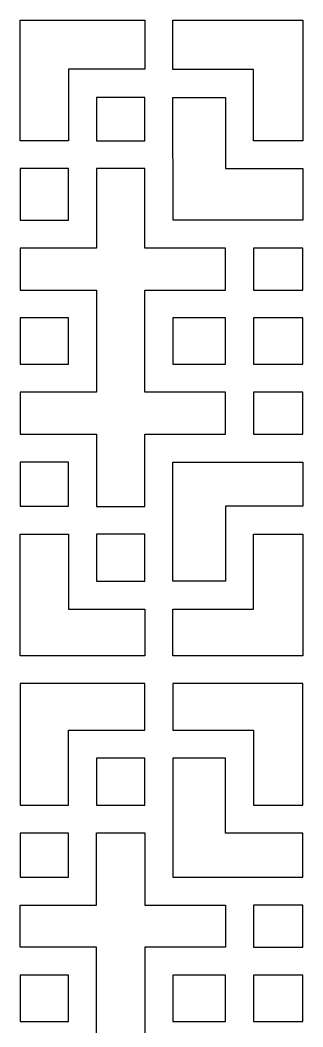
# Model space of a CAD drawing. Header units: centimetres. Extents: x -149 to 149, y -171 to 171.
# Drawn here: x -8.9 to 9.3, y 105.6 to 170.6 of the extents above; entities that cross this region are included whole.
import ezdxf

# ---------------------------------------------------------------- set-up
doc = ezdxf.new("R2010")
doc.units = ezdxf.units.CM
doc.header["$MEASUREMENT"] = 0
doc.layers.add('layer 1', color=7, linetype='Continuous')

msp = doc.modelspace()

# ---------------------------------------------------------------- linework, layer by layer
at = {"layer": 'layer 1', "color": 142}
for points in [[(-4.0126, 162.82822), (-0.8801, 162.82822), (-0.8801, 165.61822), (-4.0126, 165.61822), (-4.0126, 162.82822)], [(-8.9426, 157.69323), (-5.8126, 157.69323), (-5.8126, 161.02573), (-8.9426, 161.02573), (-8.9426, 157.69323)], [(6.1249, 153.17822), (9.3249, 153.17822), (9.3249, 155.89322), (6.1249, 155.89322), (6.1249, 153.17822)], [(-8.9451, 148.38323), (-5.8126, 148.38323), (-5.8126, 151.38073), (-8.9451, 151.38073), (-8.9451, 148.38323)], [(0.9224, 148.38824), (4.3299, 148.38824), (4.3299, 151.37822), (0.9224, 151.37822), (0.9224, 148.38824)], [(6.1249, 148.38324), (9.3249, 148.38324), (9.3249, 151.37822), (6.1249, 151.37822), (6.1249, 148.38324)], [(6.12651, 143.861), (9.32439, 143.861), (9.32439, 146.58736), (6.12651, 146.58736), (6.12651, 143.861)], [(-8.9426, 139.20822), (-5.8126, 139.20822), (-5.8126, 142.06572), (-8.9426, 142.06572), (-8.9426, 139.20822)], [(-4.0126, 134.36072), (-0.8801, 134.36072), (-0.8801, 137.40822), (-4.0126, 137.40822), (-4.0126, 134.36072)], [(-4.0126, 119.89398), (-0.8801, 119.89398), (-0.8801, 122.94148), (-4.0126, 122.94148), (-4.0126, 119.89398)], [(-8.9426, 115.23648), (-5.8126, 115.23648), (-5.8126, 118.09398), (-8.9426, 118.09398), (-8.9426, 115.23648)], [(-8.9451, 105.92147), (-5.8126, 105.92147), (-5.8126, 108.91897), (-8.9451, 108.91897), (-8.9451, 105.92147)], [(6.1249, 105.92398), (9.3249, 105.92398), (9.3249, 108.91896), (6.1249, 108.91896), (6.1249, 105.92398)]]:
    msp.add_lwpolyline(points, close=True, dxfattribs=at)
for points, knots in [([(-5.8126, 167.4438), (-5.8126, 167.4438), (-0.8801, 167.4438), (-0.8801, 167.4438), (-0.8801, 167.4438), (-0.8801, 167.4438), (-0.8801, 170.61822), (-0.8801, 170.61822), (-0.8801, 170.61822), (-0.8801, 170.61822), (-8.9376, 170.61822), (-8.9376, 170.61822), (-8.9376, 170.61822), (-8.9376, 170.61822), (-8.9376, 162.82822), (-8.9376, 162.82822), (-8.9376, 162.82822), (-8.9376, 162.82822), (-5.8126, 162.82822), (-5.8126, 162.82822), (-5.8126, 162.82822), (-5.8126, 162.82822), (-5.8126, 167.4438), (-5.8126, 167.4438)], [0, 0, 0, 0, 0.14285714, 0.14285714, 0.14285714, 0.14285714, 0.28571429, 0.28571429, 0.28571429, 0.28571429, 0.42857143, 0.42857143, 0.42857143, 0.42857143, 0.57142857, 0.57142857, 0.57142857, 0.57142857, 0.71428571, 0.71428571, 0.71428571, 0.71428571, 1, 1, 1, 1]), ([(6.12741, 167.41822), (6.12741, 167.41822), (6.1274, 162.82822), (6.1274, 162.82822), (6.1274, 162.82822), (6.1274, 162.82822), (9.3249, 162.82822), (9.3249, 162.82822), (9.3249, 162.82822), (9.3249, 162.82822), (9.3249, 170.61822), (9.3249, 170.61822), (9.3249, 170.61822), (9.3249, 170.61822), (0.9199, 170.61822), (0.9199, 170.61822), (0.9199, 170.61822), (0.9199, 170.61822), (0.9199, 167.41822), (0.9199, 167.41822), (0.9199, 167.41822), (0.9199, 167.41822), (6.12741, 167.41822), (6.12741, 167.41822)], [0, 0, 0, 0, 0.14285714, 0.14285714, 0.14285714, 0.14285714, 0.28571429, 0.28571429, 0.28571429, 0.28571429, 0.42857143, 0.42857143, 0.42857143, 0.42857143, 0.57142857, 0.57142857, 0.57142857, 0.57142857, 0.71428571, 0.71428571, 0.71428571, 0.71428571, 1, 1, 1, 1]), ([(0.93851, 157.69316), (0.93851, 157.69316), (9.3249, 157.69323), (9.3249, 157.69323), (9.3249, 157.69323), (9.3249, 157.69323), (9.3249, 161.02823), (9.3249, 161.02823), (9.3249, 161.02823), (9.3249, 161.02823), (4.3249, 161.02777), (4.3249, 161.02777), (4.3249, 161.02777), (4.3249, 161.02777), (4.3249, 165.61822), (4.3249, 165.61822), (4.3249, 165.61822), (4.3249, 165.61822), (0.9224, 165.61822), (0.9224, 165.61822), (0.9224, 165.61822), (0.9224, 165.61822), (0.93851, 157.69316), (0.93851, 157.69316)], [0, 0, 0, 0, 0.14285714, 0.14285714, 0.14285714, 0.14285714, 0.28571429, 0.28571429, 0.28571429, 0.28571429, 0.42857143, 0.42857143, 0.42857143, 0.42857143, 0.57142857, 0.57142857, 0.57142857, 0.57142857, 0.71428571, 0.71428571, 0.71428571, 0.71428571, 1, 1, 1, 1]), ([(-0.88011, 153.17822), (-0.88011, 153.17822), (-0.8801, 146.58324), (-0.8801, 146.58324), (-0.8801, 146.58324), (-0.8801, 146.58324), (4.3249, 146.58323), (4.3249, 146.58323), (4.3249, 146.58323), (4.3249, 146.58323), (4.3249, 143.86323), (4.3249, 143.86323), (4.3249, 143.86323), (4.3249, 143.86323), (-0.8801, 143.86323), (-0.8801, 143.86323), (-0.8801, 143.86323), (-0.8801, 143.86323), (-0.8801, 139.20322), (-0.8801, 139.20322), (-0.8801, 139.20322), (-0.8801, 139.20322), (-4.0076, 139.20322), (-4.0076, 139.20322), (-4.0076, 139.20322), (-4.0076, 139.20322), (-4.0076, 143.86571), (-4.0076, 143.86571), (-4.0076, 143.86571), (-4.0076, 143.86571), (-8.9426, 143.86323), (-8.9426, 143.86323), (-8.9426, 143.86323), (-8.9426, 143.86323), (-8.9426, 146.58323), (-8.9426, 146.58323), (-8.9426, 146.58323), (-8.9426, 146.58323), (-4.0076, 146.58323), (-4.0076, 146.58323), (-4.0076, 146.58323), (-4.0076, 146.58323), (-4.0076, 153.17821), (-4.0076, 153.17821), (-4.0076, 153.17821), (-4.0076, 153.17821), (-8.9426, 153.17822), (-8.9426, 153.17822), (-8.9426, 153.17822), (-8.9426, 153.17822), (-8.9426, 155.89073), (-8.9426, 155.89073), (-8.9426, 155.89073), (-8.9426, 155.89073), (-4.0076, 155.89072), (-4.0076, 155.89072), (-4.0076, 155.89072), (-4.0076, 155.89072), (-4.0076, 161.02823), (-4.0076, 161.02823), (-4.0076, 161.02823), (-4.0076, 161.02823), (-0.8801, 161.02823), (-0.8801, 161.02823), (-0.8801, 161.02823), (-0.8801, 161.02823), (-0.8801, 155.89073), (-0.8801, 155.89073), (-0.8801, 155.89073), (-0.8801, 155.89073), (4.3249, 155.89073), (4.3249, 155.89073), (4.3249, 155.89073), (4.3249, 155.89073), (4.3249, 153.17822), (4.3249, 153.17822), (4.3249, 153.17822), (4.3249, 153.17822), (-0.88011, 153.17822), (-0.88011, 153.17822)], [0, 0, 0, 0, 0.04761905, 0.04761905, 0.04761905, 0.04761905, 0.0952381, 0.0952381, 0.0952381, 0.0952381, 0.14285714, 0.14285714, 0.14285714, 0.14285714, 0.19047619, 0.19047619, 0.19047619, 0.19047619, 0.23809524, 0.23809524, 0.23809524, 0.23809524, 0.28571429, 0.28571429, 0.28571429, 0.28571429, 0.33333333, 0.33333333, 0.33333333, 0.33333333, 0.38095238, 0.38095238, 0.38095238, 0.38095238, 0.42857143, 0.42857143, 0.42857143, 0.42857143, 0.47619048, 0.47619048, 0.47619048, 0.47619048, 0.52380952, 0.52380952, 0.52380952, 0.52380952, 0.57142857, 0.57142857, 0.57142857, 0.57142857, 0.61904762, 0.61904762, 0.61904762, 0.61904762, 0.66666667, 0.66666667, 0.66666667, 0.66666667, 0.71428571, 0.71428571, 0.71428571, 0.71428571, 0.76190476, 0.76190476, 0.76190476, 0.76190476, 0.80952381, 0.80952381, 0.80952381, 0.80952381, 0.85714286, 0.85714286, 0.85714286, 0.85714286, 0.9047619, 0.9047619, 0.9047619, 0.9047619, 1, 1, 1, 1]), ([(4.3249, 139.20822), (4.3249, 139.20822), (9.3249, 139.207), (9.3249, 139.207), (9.3249, 139.207), (9.3249, 139.207), (9.3249, 142.06322), (9.3249, 142.06322), (9.3249, 142.06322), (9.3249, 142.06322), (0.9278, 142.06322), (0.9278, 142.06322), (0.9278, 142.06322), (0.9278, 142.06322), (0.9224, 134.36072), (0.9224, 134.36072), (0.9224, 134.36072), (0.9224, 134.36072), (4.3249, 134.36072), (4.3249, 134.36072), (4.3249, 134.36072), (4.3249, 134.36072), (4.3249, 139.20822), (4.3249, 139.20822)], [0, 0, 0, 0, 0.14285714, 0.14285714, 0.14285714, 0.14285714, 0.28571429, 0.28571429, 0.28571429, 0.28571429, 0.42857143, 0.42857143, 0.42857143, 0.42857143, 0.57142857, 0.57142857, 0.57142857, 0.57142857, 0.71428571, 0.71428571, 0.71428571, 0.71428571, 1, 1, 1, 1]), ([(-5.8126, 132.56072), (-5.8126, 132.56072), (-5.8126, 137.40572), (-5.8126, 137.40572), (-5.8126, 137.40572), (-5.8126, 137.40572), (-8.9426, 137.40572), (-8.9426, 137.40572), (-8.9426, 137.40572), (-8.9426, 137.40572), (-8.9426, 129.55072), (-8.9426, 129.55072), (-8.9426, 129.55072), (-8.9426, 129.55072), (-0.8801, 129.55072), (-0.8801, 129.55072), (-0.8801, 129.55072), (-0.8801, 129.55072), (-0.8801, 132.56072), (-0.8801, 132.56072), (-0.8801, 132.56072), (-0.8801, 132.56072), (-5.8126, 132.56072), (-5.8126, 132.56072)], [0, 0, 0, 0, 0.14285714, 0.14285714, 0.14285714, 0.14285714, 0.28571429, 0.28571429, 0.28571429, 0.28571429, 0.42857143, 0.42857143, 0.42857143, 0.42857143, 0.57142857, 0.57142857, 0.57142857, 0.57142857, 0.71428571, 0.71428571, 0.71428571, 0.71428571, 1, 1, 1, 1]), ([(9.3249, 137.40572), (9.3249, 137.40572), (6.1249, 137.40572), (6.1249, 137.40572), (6.1249, 137.40572), (6.1249, 137.40572), (6.12739, 132.56072), (6.12739, 132.56072), (6.12739, 132.56072), (6.12739, 132.56072), (0.9224, 132.56072), (0.9224, 132.56072), (0.9224, 132.56072), (0.9224, 132.56072), (0.9224, 129.55072), (0.9224, 129.55072), (0.9224, 129.55072), (0.9224, 129.55072), (9.3249, 129.55072), (9.3249, 129.55072), (9.3249, 129.55072), (9.3249, 129.55072), (9.3249, 137.40572), (9.3249, 137.40572)], [0, 0, 0, 0, 0.14285714, 0.14285714, 0.14285714, 0.14285714, 0.28571429, 0.28571429, 0.28571429, 0.28571429, 0.42857143, 0.42857143, 0.42857143, 0.42857143, 0.57142857, 0.57142857, 0.57142857, 0.57142857, 0.71428571, 0.71428571, 0.71428571, 0.71428571, 1, 1, 1, 1]), ([(-5.8126, 124.74148), (-5.8126, 124.74148), (-5.8126, 119.89648), (-5.8126, 119.89648), (-5.8126, 119.89648), (-5.8126, 119.89648), (-8.9426, 119.89648), (-8.9426, 119.89648), (-8.9426, 119.89648), (-8.9426, 119.89648), (-8.9426, 127.75148), (-8.9426, 127.75148), (-8.9426, 127.75148), (-8.9426, 127.75148), (-0.8801, 127.75148), (-0.8801, 127.75148), (-0.8801, 127.75148), (-0.8801, 127.75148), (-0.8801, 124.74148), (-0.8801, 124.74148), (-0.8801, 124.74148), (-0.8801, 124.74148), (-5.8126, 124.74148), (-5.8126, 124.74148)], [0, 0, 0, 0, 0.14285714, 0.14285714, 0.14285714, 0.14285714, 0.28571429, 0.28571429, 0.28571429, 0.28571429, 0.42857143, 0.42857143, 0.42857143, 0.42857143, 0.57142857, 0.57142857, 0.57142857, 0.57142857, 0.71428571, 0.71428571, 0.71428571, 0.71428571, 1, 1, 1, 1]), ([(9.3249, 119.89648), (9.3249, 119.89648), (6.1249, 119.89648), (6.1249, 119.89648), (6.1249, 119.89648), (6.1249, 119.89648), (6.12739, 124.74148), (6.12739, 124.74148), (6.12739, 124.74148), (6.12739, 124.74148), (0.9224, 124.74148), (0.9224, 124.74148), (0.9224, 124.74148), (0.9224, 124.74148), (0.9224, 127.75148), (0.9224, 127.75148), (0.9224, 127.75148), (0.9224, 127.75148), (9.3249, 127.75148), (9.3249, 127.75148), (9.3249, 127.75148), (9.3249, 127.75148), (9.3249, 119.89648), (9.3249, 119.89648)], [0, 0, 0, 0, 0.14285714, 0.14285714, 0.14285714, 0.14285714, 0.28571429, 0.28571429, 0.28571429, 0.28571429, 0.42857143, 0.42857143, 0.42857143, 0.42857143, 0.57142857, 0.57142857, 0.57142857, 0.57142857, 0.71428571, 0.71428571, 0.71428571, 0.71428571, 1, 1, 1, 1]), ([(4.3249, 118.09398), (4.3249, 118.09398), (9.3249, 118.0952), (9.3249, 118.0952), (9.3249, 118.0952), (9.3249, 118.0952), (9.3249, 115.23898), (9.3249, 115.23898), (9.3249, 115.23898), (9.3249, 115.23898), (0.9278, 115.23898), (0.9278, 115.23898), (0.9278, 115.23898), (0.9278, 115.23898), (0.9224, 122.94148), (0.9224, 122.94148), (0.9224, 122.94148), (0.9224, 122.94148), (4.3249, 122.94148), (4.3249, 122.94148), (4.3249, 122.94148), (4.3249, 122.94148), (4.3249, 118.09398), (4.3249, 118.09398)], [0, 0, 0, 0, 0.14285714, 0.14285714, 0.14285714, 0.14285714, 0.28571429, 0.28571429, 0.28571429, 0.28571429, 0.42857143, 0.42857143, 0.42857143, 0.42857143, 0.57142857, 0.57142857, 0.57142857, 0.57142857, 0.71428571, 0.71428571, 0.71428571, 0.71428571, 1, 1, 1, 1]), ([(-0.88011, 104.12398), (-0.88011, 104.12398), (-0.8801, 110.71896), (-0.8801, 110.71896), (-0.8801, 110.71896), (-0.8801, 110.71896), (4.3249, 110.71897), (4.3249, 110.71897), (4.3249, 110.71897), (4.3249, 110.71897), (4.3249, 113.43897), (4.3249, 113.43897), (4.3249, 113.43897), (4.3249, 113.43897), (-0.8801, 113.43897), (-0.8801, 113.43897), (-0.8801, 113.43897), (-0.8801, 113.43897), (-0.8801, 118.09898), (-0.8801, 118.09898), (-0.8801, 118.09898), (-0.8801, 118.09898), (-4.0076, 118.09898), (-4.0076, 118.09898), (-4.0076, 118.09898), (-4.0076, 118.09898), (-4.0076, 113.43649), (-4.0076, 113.43649), (-4.0076, 113.43649), (-4.0076, 113.43649), (-8.9426, 113.43897), (-8.9426, 113.43897), (-8.9426, 113.43897), (-8.9426, 113.43897), (-8.9426, 110.71897), (-8.9426, 110.71897), (-8.9426, 110.71897), (-8.9426, 110.71897), (-4.0076, 110.71897), (-4.0076, 110.71897), (-4.0076, 110.71897), (-4.0076, 110.71897), (-4.0076, 104.12399), (-4.0076, 104.12399), (-4.0076, 104.12399), (-4.0076, 104.12399), (-8.9426, 104.12398), (-8.9426, 104.12398), (-8.9426, 104.12398), (-8.9426, 104.12398), (-8.9426, 101.41147), (-8.9426, 101.41147), (-8.9426, 101.41147), (-8.9426, 101.41147), (-4.0076, 101.41148), (-4.0076, 101.41148), (-4.0076, 101.41148), (-4.0076, 101.41148), (-4.0076, 96.27397), (-4.0076, 96.27397), (-4.0076, 96.27397), (-4.0076, 96.27397), (-0.8801, 96.27397), (-0.8801, 96.27397), (-0.8801, 96.27397), (-0.8801, 96.27397), (-0.8801, 101.41147), (-0.8801, 101.41147), (-0.8801, 101.41147), (-0.8801, 101.41147), (4.3249, 101.41147), (4.3249, 101.41147), (4.3249, 101.41147), (4.3249, 101.41147), (4.3249, 104.12398), (4.3249, 104.12398), (4.3249, 104.12398), (4.3249, 104.12398), (-0.88011, 104.12398), (-0.88011, 104.12398)], [0, 0, 0, 0, 0.04761905, 0.04761905, 0.04761905, 0.04761905, 0.0952381, 0.0952381, 0.0952381, 0.0952381, 0.14285714, 0.14285714, 0.14285714, 0.14285714, 0.19047619, 0.19047619, 0.19047619, 0.19047619, 0.23809524, 0.23809524, 0.23809524, 0.23809524, 0.28571429, 0.28571429, 0.28571429, 0.28571429, 0.33333333, 0.33333333, 0.33333333, 0.33333333, 0.38095238, 0.38095238, 0.38095238, 0.38095238, 0.42857143, 0.42857143, 0.42857143, 0.42857143, 0.47619048, 0.47619048, 0.47619048, 0.47619048, 0.52380952, 0.52380952, 0.52380952, 0.52380952, 0.57142857, 0.57142857, 0.57142857, 0.57142857, 0.61904762, 0.61904762, 0.61904762, 0.61904762, 0.66666667, 0.66666667, 0.66666667, 0.66666667, 0.71428571, 0.71428571, 0.71428571, 0.71428571, 0.76190476, 0.76190476, 0.76190476, 0.76190476, 0.80952381, 0.80952381, 0.80952381, 0.80952381, 0.85714286, 0.85714286, 0.85714286, 0.85714286, 0.9047619, 0.9047619, 0.9047619, 0.9047619, 1, 1, 1, 1]), ([(9.32439, 110.71484), (9.32439, 110.71484), (6.1265, 110.71484), (6.1265, 110.71484), (6.1265, 110.71484), (6.1265, 110.71484), (6.1265, 113.4412), (6.1265, 113.4412), (6.1265, 113.4412), (6.1265, 113.4412), (9.32439, 113.4412), (9.32439, 113.4412), (9.32439, 113.4412), (9.32439, 113.4412), (9.32439, 110.71484), (9.32439, 110.71484)], [0, 0, 0, 0, 0.2, 0.2, 0.2, 0.2, 0.4, 0.4, 0.4, 0.4, 0.6, 0.6, 0.6, 0.6, 1, 1, 1, 1]), ([(4.3299, 105.92398), (4.3299, 105.92398), (0.9224, 105.92398), (0.9224, 105.92398), (0.9224, 105.92398), (0.9224, 105.92398), (0.9224, 108.91397), (0.9224, 108.91397), (0.9224, 108.91397), (0.9224, 108.91397), (4.3299, 108.91397), (4.3299, 108.91397), (4.3299, 108.91397), (4.3299, 108.91397), (4.3299, 105.92398), (4.3299, 105.92398)], [0, 0, 0, 0, 0.2, 0.2, 0.2, 0.2, 0.4, 0.4, 0.4, 0.4, 0.6, 0.6, 0.6, 0.6, 1, 1, 1, 1])]:
    msp.add_open_spline(points, degree=3, knots=knots, dxfattribs=at)

doc.saveas('drawing.dxf')
